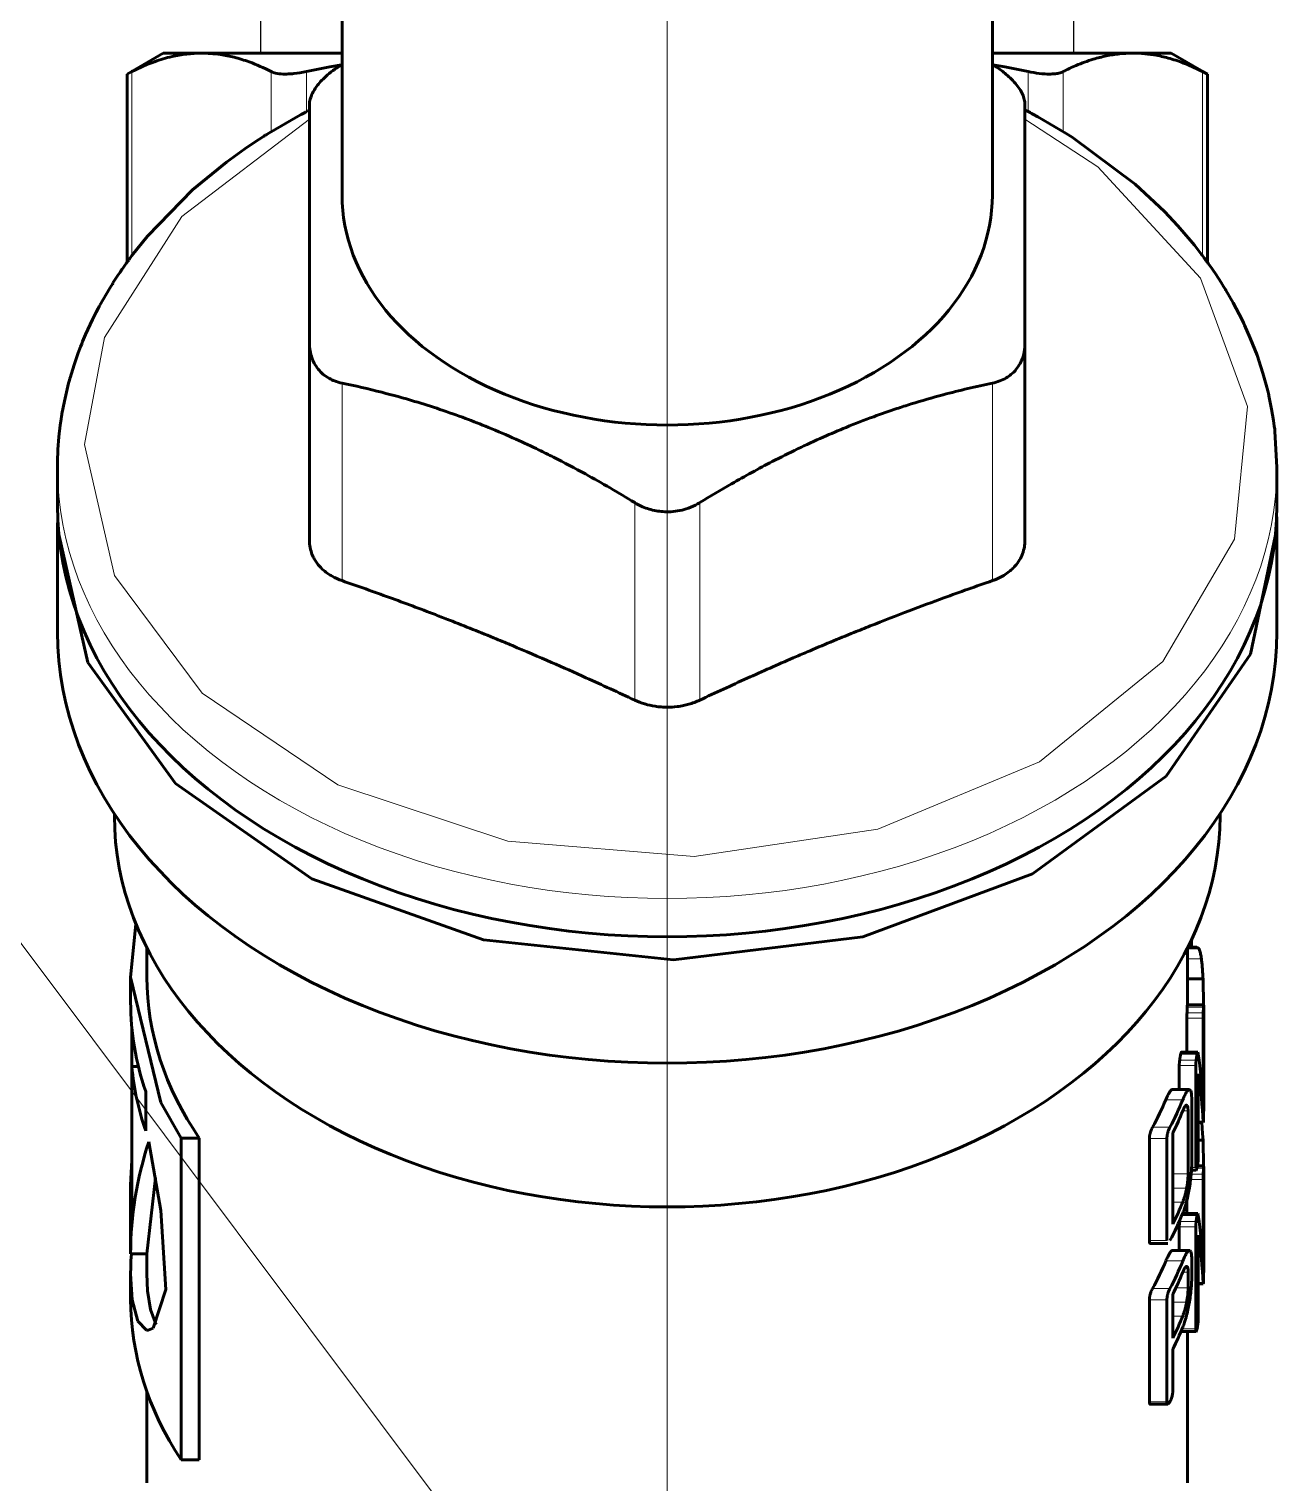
# Model space of a CAD drawing. Header units: millimetres. Extents: x -718 to 68664, y -49984 to -979.
# Drawn here: x 21124.1 to 21507.9, y -36809.4 to -36362.4 of the extents above; entities that cross this region are included whole.
import ezdxf

# ---------------------------------------------------------------- set-up
doc = ezdxf.new("R2010")
doc.units = ezdxf.units.MM
doc.linetypes.add('K5LT_BASIC', pattern=[0])
doc.linetypes.add('K5LT_THIN', pattern=[0])
doc.layers.add('Text', color=7, linetype='Continuous', lineweight=15)
doc.layers.add('ГВС (Т3)_20', color=10, linetype='Continuous', lineweight=25)
doc.layers.add('Системный слой (1)', color=7, linetype='Continuous', true_color=0xc26c6c6c)

# ---------------------------------------------------------------- blocks, each defined once
blk = doc.blocks.new('U441')
at = {"layer": 'Системный слой (1)', "color": 150, "linetype": 'K5LT_BASIC', "lineweight": 60, "true_color": 0x0080ff}
for p, q in [((446.819, 169.536), (446.808, 169.536)), ((447.094, 169.531), (446.819, 169.536)), ((447.232, 169.527), (447.094, 169.531)), ((447.301, 169.523), (447.232, 169.527)), ((447.335, 169.522), (447.301, 169.523)), ((447.352, 169.521), (447.335, 169.522)), ((447.741, 169.492), (447.352, 169.521)), ((448.107, 169.45), (447.741, 169.492)), ((448.289, 169.424), (448.107, 169.45)), ((448.381, 169.41), (448.289, 169.424)), ((448.426, 169.403), (448.381, 169.41)), ((448.449, 169.399), (448.426, 169.403)), ((448.844, 169.324), (448.449, 169.399)), ((449.214, 169.24), (448.844, 169.324)), ((449.398, 169.193), (449.214, 169.24)), ((449.489, 169.168), (449.398, 169.193)), ((449.535, 169.155), (449.489, 169.168)), ((449.558, 169.149), (449.535, 169.155)), ((449.955, 169.027), (449.558, 169.149)), ((450.327, 168.897), (449.955, 169.027)), ((450.512, 168.827), (450.327, 168.897)), ((450.604, 168.791), (450.512, 168.827)), ((450.65, 168.772), (450.604, 168.791)), ((450.673, 168.763), (450.65, 168.772)), ((450.887, 168.672), (450.673, 168.763)), ((451.351, 168.458), (450.887, 168.672)), ((451.581, 168.343), (451.351, 168.458)), ((451.695, 168.283), (451.581, 168.343)), ((451.752, 168.252), (451.695, 168.283)), ((451.78, 168.237), (451.752, 168.252)), ((451.795, 168.229), (451.78, 168.237)), ((452.142, 168.032), (451.795, 168.229)), ((452.314, 167.929), (452.142, 168.032)), ((452.4, 167.876), (452.314, 167.929)), ((452.443, 167.849), (452.4, 167.876)), ((452.464, 167.836), (452.443, 167.849)), ((452.475, 167.829), (452.464, 167.836)), ((452.69, 167.69), (452.475, 167.829)), ((452.812, 167.608), (452.69, 167.69)), ((452.822, 167.601), (452.812, 167.608)), ((452.875, 167.564), (452.822, 167.601)), ((452.899, 167.549), (452.875, 167.564)), ((452.944, 167.517), (452.899, 167.549)), ((453.029, 167.458), (452.944, 167.517)), ((453.071, 167.428), (453.029, 167.458)), ((453.092, 167.412), (453.071, 167.428)), ((453.102, 167.404), (453.092, 167.412)), ((453.108, 167.4), (453.102, 167.404)), ((453.115, 167.395), (453.108, 167.4)), ((453.146, 167.372), (453.115, 167.395)), ((453.166, 167.357), (453.146, 167.372)), ((453.18, 167.347), (453.166, 167.357)), ((453.189, 167.34), (453.18, 167.347)), ((453.206, 167.328), (453.189, 167.34)), ((453.213, 167.323), (453.206, 167.328)), ((453.228, 167.312), (453.213, 167.323)), ((453.257, 167.291), (453.228, 167.312)), ((453.315, 167.247), (453.257, 167.291)), ((453.913, 166.769), (453.315, 167.247)), ((455.334, 165.381), (453.913, 166.769)), ((456.193, 164.335), (455.334, 165.381)), ((456.597, 163.775), (456.193, 164.335)), ((456.792, 163.487), (456.597, 163.775)), ((456.888, 163.341), (456.792, 163.487)), ((456.936, 163.267), (456.888, 163.341)), ((456.984, 163.191), (456.936, 163.267)), ((456.996, 163.173), (456.984, 163.191)), ((457.004, 163.161), (456.996, 163.173)), ((457.02, 163.135), (457.004, 163.161)), ((457.027, 163.124), (457.02, 163.135)), ((457.041, 163.102), (457.027, 163.124)), ((457.069, 163.058), (457.041, 163.102)), ((457.124, 162.968), (457.069, 163.058)), ((457.38, 162.522), (457.124, 162.968)), ((457.561, 162.202), (457.38, 162.522)), ((457.653, 162.042), (457.561, 162.202)), ((457.698, 161.962), (457.653, 162.042)), ((457.721, 161.922), (457.698, 161.962)), ((457.733, 161.902), (457.721, 161.922)), ((457.738, 161.892), (457.733, 161.902)), ((457.741, 161.887), (457.738, 161.892)), ((457.743, 161.885), (457.741, 161.887)), ((457.752, 161.867), (457.743, 161.885)), ((457.759, 161.856), (457.752, 161.867)), ((457.763, 161.848), (457.759, 161.856)), ((457.765, 161.842), (457.763, 161.848)), ((457.767, 161.839), (457.765, 161.842)), ((457.768, 161.836), (457.767, 161.839)), ((457.769, 161.834), (457.768, 161.836)), ((457.77, 161.833), (457.769, 161.834)), ((457.772, 161.829), (457.77, 161.833)), ((457.775, 161.823), (457.772, 161.829)), ((457.781, 161.81), (457.775, 161.823)), ((457.795, 161.786), (457.781, 161.81)), ((457.579, 139.384), (457.668, 139.547)), ((457.668, 139.547), (457.674, 139.558)), ((457.674, 139.558), (457.687, 139.582)), ((457.687, 139.582), (457.712, 139.629)), ((457.712, 139.629), (457.744, 139.689)), ((457.744, 139.689), (457.752, 139.704)), ((457.752, 139.704), (457.756, 139.711)), ((457.756, 139.711), (457.758, 139.714)), ((457.758, 139.714), (457.76, 139.719)), ((457.76, 139.719), (457.762, 139.722)), ((457.762, 139.722), (457.764, 139.726)), ((457.764, 139.726), (457.767, 139.732)), ((457.767, 139.732), (457.772, 139.741)), ((457.772, 139.741), (457.779, 139.755)), ((457.779, 139.755), (457.79, 139.775)), ((457.79, 139.775), (457.795, 139.786)), ((457.073, 138.52), (457.579, 139.384)), ((455.513, 136.394), (456.956, 138.333)), ((456.956, 138.333), (457.073, 138.52)), ((454.67, 135.495), (455.513, 136.394)), ((454.229, 135.08), (454.67, 135.495)), ((453.778, 134.69), (454.229, 135.08)), ((453.474, 134.447), (453.633, 134.572)), ((453.633, 134.572), (453.778, 134.69)), ((452.938, 134.05), (453.079, 134.15)), ((453.079, 134.15), (453.113, 134.175)), ((453.113, 134.175), (453.119, 134.18)), ((453.119, 134.18), (453.132, 134.189)), ((453.132, 134.189), (453.157, 134.208)), ((453.157, 134.208), (453.176, 134.221)), ((453.176, 134.221), (453.198, 134.238)), ((453.198, 134.238), (453.23, 134.26)), ((453.23, 134.26), (453.252, 134.277)), ((453.252, 134.277), (453.285, 134.301)), ((453.285, 134.301), (453.335, 134.339)), ((453.335, 134.339), (453.354, 134.355)), ((453.354, 134.355), (453.394, 134.386)), ((453.394, 134.386), (453.474, 134.447)), ((452.304, 133.636), (452.367, 133.675)), ((452.367, 133.675), (452.493, 133.754)), ((452.493, 133.754), (452.743, 133.917)), ((452.743, 133.917), (452.777, 133.94)), ((452.777, 133.94), (452.844, 133.985)), ((452.844, 133.985), (452.938, 134.05)), ((451.515, 133.195), (451.866, 133.381)), ((451.866, 133.381), (452.256, 133.607)), ((452.256, 133.607), (452.272, 133.617)), ((452.272, 133.617), (452.304, 133.636)), ((450.429, 132.712), (450.783, 132.854)), ((450.783, 132.854), (451.182, 133.032)), ((451.182, 133.032), (451.204, 133.042)), ((451.204, 133.042), (451.249, 133.063)), ((451.249, 133.063), (451.338, 133.106)), ((451.338, 133.106), (451.515, 133.195)), ((449.074, 132.298), (449.164, 132.319)), ((449.164, 132.319), (449.343, 132.364)), ((449.343, 132.364), (449.699, 132.464)), ((449.699, 132.464), (450.095, 132.591)), ((450.095, 132.591), (450.117, 132.599)), ((450.117, 132.599), (450.162, 132.614)), ((450.162, 132.614), (450.251, 132.646)), ((450.251, 132.646), (450.429, 132.712)), ((446.808, 132.036), (447.913, 132.098)), ((447.913, 132.098), (447.935, 132.1)), ((447.935, 132.1), (447.979, 132.105)), ((447.979, 132.105), (448.068, 132.116)), ((448.068, 132.116), (448.246, 132.141)), ((448.246, 132.141), (448.599, 132.199)), ((448.599, 132.199), (449.007, 132.282)), ((449.007, 132.282), (449.029, 132.287)), ((449.029, 132.287), (449.074, 132.298))]:
    blk.add_line(p, q, dxfattribs=at)
blk = doc.blocks.new('U442')
at = {"layer": 'Системный слой (1)', "color": 7, "linetype": 'K5LT_THIN', "lineweight": 18}
for p, q in [((447.504, 168.709), (443.477, 167.78)), ((450.802, 168.092), (447.504, 168.709)), ((454.52, 165.712), (450.802, 168.092)), ((443.477, 167.78), (439.867, 165.089)), ((457.511, 161.786), (454.52, 165.712)), ((439.867, 165.089), (437.049, 160.915)), ((437.049, 160.915), (435.314, 155.691)), ((435.314, 155.691), (434.844, 149.958)), ((434.844, 149.958), (435.686, 144.311)), ((435.686, 144.311), (437.754, 139.336)), ((456.042, 137.539), (457.511, 139.786)), ((437.754, 139.336), (440.832, 135.547)), ((452.623, 134.389), (456.042, 137.539)), ((440.832, 135.547), (444.602, 133.338)), ((448.673, 132.938), (452.623, 134.389)), ((444.602, 133.338), (448.673, 132.938))]:
    blk.add_line(p, q, dxfattribs=at)
blk = doc.blocks.new('U451')
at = {"layer": 'Системный слой (1)', "color": 150, "linetype": 'K5LT_BASIC', "lineweight": 60, "true_color": 0x0080ff}
for p, q in [((459.05, 140.047), (459.12, 140.407)), ((459.12, 140.407), (459.184, 140.768)), ((458.976, 139.688), (459.05, 140.047))]:
    blk.add_line(p, q, dxfattribs=at)
blk = doc.blocks.new('U452')
at = {"layer": 'Системный слой (1)', "color": 150, "linetype": 'K5LT_BASIC', "lineweight": 60, "true_color": 0x0080ff}
for p, q in [((459.05, 161.524), (458.976, 161.883)), ((459.12, 161.164), (459.05, 161.524)), ((459.184, 160.803), (459.12, 161.164))]:
    blk.add_line(p, q, dxfattribs=at)
blk = doc.blocks.new('U453')
at = {"layer": 'Системный слой (1)', "color": 150, "linetype": 'K5LT_BASIC', "lineweight": 60, "true_color": 0x0080ff}
for p, q in [((415.582, 166.786), (418.386, 166.786)), ((431.133, 166.786), (432.026, 166.786))]:
    blk.add_line(p, q, dxfattribs=at)
blk = doc.blocks.new('U454')
at = {"layer": 'Системный слой (1)', "color": 150, "linetype": 'K5LT_BASIC', "lineweight": 60, "true_color": 0x0080ff}
for p, q in [((415.582, 134.786), (420.24, 134.786)), ((430.286, 134.786), (432.026, 134.786))]:
    blk.add_line(p, q, dxfattribs=at)
blk = doc.blocks.new('U455')
at = {"layer": 'Системный слой (1)', "color": 150, "linetype": 'K5LT_BASIC', "lineweight": 60, "true_color": 0x0080ff}
for p, q in [((444.927, 169.536), (440.804, 168.606)), ((445.28, 169.529), (444.927, 169.536)), ((440.804, 168.606), (437.09, 165.91)), ((437.09, 165.91), (434.153, 161.714)), ((434.153, 161.714), (432.284, 156.435)), ((432.284, 156.435), (431.669, 150.596)), ((431.669, 150.596), (432.368, 144.775)), ((432.368, 144.775), (434.312, 139.55)), ((434.312, 139.55), (437.309, 135.44)), ((437.309, 135.44), (441.06, 132.851)), ((441.06, 132.851), (444.927, 132.036)), ((444.927, 132.036), (445.28, 132.042))]:
    blk.add_line(p, q, dxfattribs=at)
blk = doc.blocks.new('U456')
at = {"layer": 'Системный слой (1)', "color": 150, "linetype": 'K5LT_BASIC', "lineweight": 60, "true_color": 0x0080ff}
for p, q in [((430.541, 134.294), (430.286, 134.291)), ((430.809, 134.3), (430.541, 134.294)), ((431.08, 134.309), (430.809, 134.3))]:
    blk.add_line(p, q, dxfattribs=at)
blk = doc.blocks.new('U457')
at = {"layer": 'Системный слой (1)', "color": 150, "linetype": 'K5LT_BASIC', "lineweight": 60, "true_color": 0x0080ff}
for p, q in [((420.249, 134.526), (420.24, 134.519)), ((420.24, 134.519), (420.24, 134.518)), ((420.24, 134.518), (420.241, 134.517)), ((420.241, 134.517), (420.242, 134.516)), ((420.277, 134.53), (420.249, 134.526)), ((420.317, 134.531), (420.277, 134.53))]:
    blk.add_line(p, q, dxfattribs=at)
blk = doc.blocks.new('U458')
at = {"layer": 'Системный слой (1)', "color": 150, "linetype": 'K5LT_BASIC', "lineweight": 60, "true_color": 0x0080ff}
for p, q in [((418.007, 135.408), (417.998, 135.393)), ((417.998, 135.393), (417.998, 135.391)), ((417.998, 135.391), (417.999, 135.388)), ((417.999, 135.388), (418, 135.386)), ((418.035, 135.416), (418.007, 135.408)), ((418.076, 135.419), (418.035, 135.416))]:
    blk.add_line(p, q, dxfattribs=at)
blk = doc.blocks.new('U459')
at = {"layer": 'Системный слой (1)', "color": 150, "linetype": 'K5LT_BASIC', "lineweight": 60, "true_color": 0x0080ff}
for p, q in [((427.365, 134.654), (427.541, 134.662)), ((427.541, 134.662), (427.649, 134.686)), ((427.649, 134.686), (427.682, 134.726)), ((427.682, 134.726), (427.682, 134.728))]:
    blk.add_line(p, q, dxfattribs=at)
blk = doc.blocks.new('U460')
at = {"layer": 'Системный слой (1)', "color": 150, "linetype": 'K5LT_BASIC', "lineweight": 60, "true_color": 0x0080ff}
for p, q in [((423.8, 134.456), (423.831, 134.459)), ((423.831, 134.459), (423.856, 134.463)), ((423.856, 134.463), (423.868, 134.468)), ((423.866, 134.471), (423.864, 134.472)), ((423.868, 134.469), (423.866, 134.471)), ((423.868, 134.468), (423.868, 134.469))]:
    blk.add_line(p, q, dxfattribs=at)
blk = doc.blocks.new('U461')
at = {"layer": 'Системный слой (1)', "color": 150, "linetype": 'K5LT_BASIC', "lineweight": 60, "true_color": 0x0080ff}
for p, q in [((427.023, 134.766), (427.122, 134.771)), ((427.122, 134.771), (427.181, 134.787)), ((427.181, 134.787), (427.199, 134.812)), ((427.199, 134.812), (427.199, 134.812))]:
    blk.add_line(p, q, dxfattribs=at)
blk = doc.blocks.new('U462')
at = {"layer": 'Системный слой (1)', "color": 150, "linetype": 'K5LT_BASIC', "lineweight": 60, "true_color": 0x0080ff}
for p, q in [((425.582, 134.294), (425.327, 134.291)), ((425.85, 134.3), (425.582, 134.294)), ((426.121, 134.309), (425.85, 134.3))]:
    blk.add_line(p, q, dxfattribs=at)
blk = doc.blocks.new('U463')
at = {"layer": 'Системный слой (1)', "color": 150, "linetype": 'K5LT_BASIC', "lineweight": 60, "true_color": 0x0080ff}
for p, q in [((426.316, 134.32), (426.121, 134.309)), ((426.498, 134.333), (426.316, 134.32)), ((426.661, 134.35), (426.498, 134.333))]:
    blk.add_line(p, q, dxfattribs=at)
blk = doc.blocks.new('U466')
at = {"layer": 'Системный слой (1)', "color": 150, "linetype": 'K5LT_BASIC', "lineweight": 60, "true_color": 0x0080ff}
for p, q in [((425.257, 134.288), (425.294, 134.288)), ((425.294, 134.288), (425.319, 134.289)), ((425.319, 134.289), (425.327, 134.289)), ((425.327, 134.289), (425.326, 134.29))]:
    blk.add_line(p, q, dxfattribs=at)
blk = doc.blocks.new('U467')
at = {"layer": 'Системный слой (1)', "color": 150, "linetype": 'K5LT_BASIC', "lineweight": 60, "true_color": 0x0080ff}
for p, q in [((422.655, 134.67), (422.698, 134.684)), ((422.698, 134.684), (422.724, 134.701)), ((422.724, 134.701), (422.732, 134.721)), ((422.732, 134.721), (422.732, 134.726))]:
    blk.add_line(p, q, dxfattribs=at)
blk = doc.blocks.new('U468')
at = {"layer": 'Системный слой (1)', "color": 150, "linetype": 'K5LT_BASIC', "lineweight": 60, "true_color": 0x0080ff}
for p, q in [((430.215, 134.288), (430.253, 134.288)), ((430.253, 134.288), (430.278, 134.289)), ((430.278, 134.289), (430.286, 134.289)), ((430.286, 134.289), (430.285, 134.29))]:
    blk.add_line(p, q, dxfattribs=at)
blk = doc.blocks.new('U469')
at = {"layer": 'Системный слой (1)', "color": 150, "linetype": 'K5LT_BASIC', "lineweight": 60, "true_color": 0x0080ff}
for p, q in [((432.041, 134.486), (432.029, 134.477)), ((432.049, 134.494), (432.041, 134.486)), ((432.051, 134.502), (432.049, 134.494))]:
    blk.add_line(p, q, dxfattribs=at)
blk = doc.blocks.new('U470')
at = {"layer": 'Системный слой (1)', "color": 150, "linetype": 'K5LT_BASIC', "lineweight": 60, "true_color": 0x0080ff}
for p, q in [((428.758, 134.456), (428.79, 134.459)), ((428.79, 134.459), (428.815, 134.463)), ((428.815, 134.463), (428.827, 134.468)), ((428.825, 134.471), (428.822, 134.472)), ((428.827, 134.469), (428.825, 134.471)), ((428.827, 134.468), (428.827, 134.469))]:
    blk.add_line(p, q, dxfattribs=at)
blk = doc.blocks.new('U471')
at = {"layer": 'Системный слой (1)', "color": 150, "linetype": 'K5LT_BASIC', "lineweight": 60, "true_color": 0x0080ff}
for p, q in [((421.214, 167.238), (420.556, 167.062)), ((422.006, 167.286), (421.214, 167.238)), ((422.204, 167.283), (422.006, 167.286)), ((422.411, 167.277), (422.204, 167.283)), ((422.625, 167.265), (422.411, 167.277)), ((420.282, 166.801), (420.275, 166.748)), ((420.275, 166.748), (420.339, 166.589)), ((420.556, 167.062), (420.282, 166.801)), ((420.339, 166.589), (421.53, 166.208)), ((421.53, 166.208), (423.956, 166.361)), ((423.956, 166.361), (426.071, 166.727))]:
    blk.add_line(p, q, dxfattribs=at)
blk = doc.blocks.new('U472')
at = {"layer": 'Системный слой (1)', "color": 150, "linetype": 'K5LT_BASIC', "lineweight": 60, "true_color": 0x0080ff}
for p, q in [((421.236, 167.286), (422.006, 167.286)), ((422.625, 167.286), (424.737, 167.286)), ((430.363, 167.286), (431.133, 167.286))]:
    blk.add_line(p, q, dxfattribs=at)
blk = doc.blocks.new('U473')
at = {"layer": 'Системный слой (1)', "color": 150, "linetype": 'K5LT_BASIC', "lineweight": 60, "true_color": 0x0080ff}
for p, q in [((431.133, 167.286), (427.274, 166.357)), ((432.765, 167.123), (431.133, 167.286)), ((427.274, 166.357), (426.185, 165.728))]:
    blk.add_line(p, q, dxfattribs=at)
blk = doc.blocks.new('U474')
at = {"layer": 'Системный слой (1)', "color": 150, "linetype": 'K5LT_BASIC', "lineweight": 60, "true_color": 0x0080ff}
for p, q in [((424.737, 167.286), (423.966, 167.25)), ((425.508, 167.25), (424.737, 167.286))]:
    blk.add_line(p, q, dxfattribs=at)
blk = doc.blocks.new('U475')
at = {"layer": 'Системный слой (1)', "color": 150, "linetype": 'K5LT_BASIC', "lineweight": 60, "true_color": 0x0080ff}
for p, q in [((421.485, 166.766), (420.916, 166.68)), ((422.006, 166.786), (421.485, 166.766)), ((420.521, 166.537), (420.448, 166.491)), ((420.916, 166.68), (420.521, 166.537))]:
    blk.add_line(p, q, dxfattribs=at)

msp = doc.modelspace()

# ---------------------------------------------------------------- linework, layer by layer
at = {"layer": 'Text'}
msp.add_line((21320.38, -35223.3), (21320.38, -38810.52), dxfattribs=at)
msp.add_lwpolyline([(21254.23, -36820.43), (20768.11, -36171.62)], dxfattribs=at)
at = {"layer": 'ГВС (Т3)_20'}
for p, q in [((21195.38, -36369.8), (21195.38, -36309.83)), ((21445.38, -36369.8), (21445.38, -36309.83))]:
    msp.add_line(p, q, dxfattribs=at)
at = {"layer": 'ГВС (Т3)_20', "lineweight": 60}
for p, q in [((21220.38, -36413.42), (21220.38, -36316.76)), ((21420.38, -36413.42), (21420.38, -36316.76)), ((21154.26, -36376.22), (21165.38, -36369.8)), ((21177.18, -36369.8), (21165.38, -36369.8)), ((21220.38, -36369.8), (21177.18, -36369.8)), ((21475.38, -36369.8), (21420.38, -36369.8)), ((21486.51, -36376.22), (21475.38, -36369.8)), ((21154.26, -36376.22), (21155.78, -36375.45)), ((21154.26, -36434.1), (21154.26, -36376.22)), ((21484.98, -36375.45), (21486.51, -36376.22)), ((21486.51, -36434.1), (21486.51, -36376.22)), ((21210.38, -36417.5), (21210.38, -36385.51)), ((21430.38, -36385.51), (21430.38, -36459)), ((21210.38, -36459), (21210.38, -36417.5)), ((21210.38, -36459), (21210.38, -36519.73)), ((21430.38, -36459), (21430.38, -36519.73)), ((21132.88, -36508.87), (21132.88, -36497.13)), ((21507.88, -36508.87), (21507.88, -36497.13)), ((21132.88, -36547.77), (21132.88, -36515.95)), ((21507.88, -36547.77), (21507.88, -36515.95)), ((21150.38, -36604.33), (21150.38, -36603.7)), ((21490.38, -36604.33), (21490.38, -36603.7)), ((21480.4, -36644.92), (21483.58, -36644.92)), ((21480.51, -36644.7), (21483.22, -36644.7)), ((21481.59, -36644.7), (21481.59, -36642.49)), ((21480.38, -36654.41), (21485.15, -36654.41)), ((21480.34, -36662.35), (21480.34, -36662.36)), ((21480.34, -36662.35), (21485.35, -36662.35)), ((21485.36, -36694.49), (21485.36, -36663.06)), ((21480.19, -36676.94), (21480.19, -36666.48)), ((21485.2, -36691.92), (21485.2, -36666.48)), ((21155.74, -36681.41), (21155.74, -36669.29)), ((21478.5, -36676.94), (21483.56, -36676.94)), ((21157.79, -36681.41), (21155.74, -36681.41)), ((21155.74, -36725.55), (21155.74, -36681.41)), ((21477.85, -36688.39), (21477.85, -36681.02)), ((21482.93, -36712.45), (21482.93, -36681.02)), ((21483.7, -36709.03), (21483.7, -36683.59)), ((21160.03, -36701.19), (21160.03, -36689.07)), ((21475.84, -36688.39), (21475.82, -36688.39)), ((21475.84, -36688.39), (21480.98, -36688.39)), ((21480.12, -36693.22), (21480.12, -36693.22)), ((21481.7, -36710.9), (21481.7, -36691.56)), ((21480.58, -36714.32), (21480.58, -36694.98)), ((21483.7, -36698.51), (21485.21, -36698.51)), ((21483.7, -36698.6), (21485.25, -36698.6)), ((21475.86, -36729.79), (21475.86, -36701.76)), ((21176.5, -36703.37), (21170.96, -36703.37)), ((21170.96, -36802.33), (21170.96, -36703.37)), ((21176.5, -36802.33), (21176.5, -36703.37)), ((21468.67, -36734.9), (21468.67, -36703.47)), ((21474.05, -36734.9), (21474.05, -36703.47)), ((21483.7, -36704), (21485.15, -36704)), ((21483.44, -36711.94), (21485.35, -36711.94)), ((21160.38, -36738.96), (21163, -36715.64)), ((21481.62, -36713.22), (21483.05, -36713.22)), ((21485.2, -36741.51), (21485.2, -36716.07)), ((21485.36, -36744.08), (21485.36, -36712.65)), ((21480.19, -36726.53), (21480.19, -36722.46)), ((21478.03, -36728.57), (21477.98, -36728.98)), ((21478.89, -36726.53), (21483.56, -36726.53)), ((21477.85, -36737.89), (21477.85, -36730.61)), ((21482.93, -36762.04), (21482.93, -36730.61)), ((21483.7, -36758.61), (21483.7, -36733.17)), ((21160.38, -36738.96), (21155.38, -36738.96)), ((21160.38, -36745.15), (21160.38, -36738.96)), ((21468.92, -36735.76), (21474.29, -36735.76)), ((21475.89, -36737.89), (21475.84, -36737.89)), ((21475.84, -36737.89), (21480.98, -36737.89)), ((21475.89, -36737.89), (21481.03, -36737.89)), ((21480.12, -36742.81), (21480.12, -36742.81)), ((21481.7, -36745.99), (21481.7, -36740.36)), ((21480.58, -36749.42), (21480.58, -36744.55)), ((21475.86, -36764.84), (21475.86, -36751.35)), ((21483.7, -36748.1), (21485.21, -36748.1)), ((21483.7, -36748.19), (21485.25, -36748.19)), ((21468.67, -36784.46), (21468.67, -36753.06)), ((21474.05, -36784.46), (21474.05, -36753.06)), ((21478.38, -36762.81), (21483.05, -36762.81)), ((21475.86, -36781.03), (21475.86, -36768.24)), ((21468.94, -36785.23), (21474.31, -36785.23)), ((21176.5, -36802.33), (21170.96, -36802.33))]:
    msp.add_line(p, q, dxfattribs=at)
at = {"layer": 'ГВС (Т3)_20', "lineweight": 18}
for p, q in [((21155.78, -36432.04), (21155.78, -36375.45)), ((21198.58, -36393.96), (21198.58, -36375.45)), ((21209.41, -36387.78), (21209.41, -36375.45)), ((21431.36, -36387.78), (21431.36, -36375.45)), ((21442.19, -36393.96), (21442.19, -36375.45)), ((21484.98, -36432.04), (21484.98, -36375.45)), ((21220.38, -36471.25), (21220.38, -36531.98)), ((21420.38, -36471.25), (21420.38, -36531.98)), ((21310.38, -36507.99), (21310.38, -36568.72)), ((21330.38, -36507.99), (21330.38, -36568.72)), ((21480.38, -36648.28), (21484.65, -36648.28)), ((21480.29, -36663.07), (21485.3, -36663.07)), ((21480.34, -36662.36), (21485.34, -36662.36)), ((21480.19, -36666.48), (21485.2, -36666.48)), ((21480.23, -36664.85), (21485.23, -36664.85)), ((21477.98, -36679.39), (21483.05, -36679.39)), ((21478.27, -36677.61), (21483.34, -36677.61)), ((21478.46, -36676.99), (21483.52, -36676.99)), ((21477.85, -36681.02), (21482.93, -36681.02)), ((21475.82, -36688.39), (21480.96, -36688.39)), ((21473.72, -36691.6), (21478.93, -36691.6)), ((21478.94, -36694.98), (21480.58, -36694.98)), ((21469.63, -36700.06), (21474.98, -36700.06)), ((21468.67, -36703.47), (21474.05, -36703.47)), ((21483.44, -36711.95), (21485.34, -36711.95)), ((21475.86, -36714.32), (21480.58, -36714.32)), ((21481.35, -36716.07), (21485.2, -36716.07)), ((21481.52, -36714.44), (21485.23, -36714.44)), ((21481.66, -36712.45), (21482.93, -36712.45)), ((21483.28, -36712.66), (21485.3, -36712.66)), ((21475.86, -36718.74), (21480.11, -36718.74)), ((21475.86, -36723.03), (21478.93, -36723.03)), ((21477.98, -36728.98), (21483.05, -36728.98)), ((21478.62, -36727.2), (21483.34, -36727.2)), ((21478.87, -36726.57), (21483.52, -36726.57)), ((21477.85, -36730.61), (21482.93, -36730.61)), ((21468.67, -36734.9), (21474.05, -36734.9)), ((21473.73, -36741.16), (21478.94, -36741.16)), ((21480.12, -36742.81), (21480.12, -36742.81)), ((21478.95, -36744.55), (21480.58, -36744.55)), ((21469.63, -36749.65), (21474.98, -36749.65)), ((21476.8, -36749.42), (21480.58, -36749.42)), ((21468.67, -36753.06), (21474.05, -36753.06)), ((21475.86, -36753.79), (21480.11, -36753.79)), ((21475.86, -36758.08), (21478.93, -36758.08)), ((21478.7, -36762.04), (21482.93, -36762.04)), ((21468.67, -36784.46), (21474.05, -36784.46))]:
    msp.add_line(p, q, dxfattribs=at)
at = {"layer": 'ГВС (Т3)_20', "lineweight": 60}
for centre, major_axis, ratio, start_param, end_param in [((21320.38, -36413.42), (-100, 0), 0.707107, 0, 3.141593), ((21320.38, -36508.87), (-187.5, 0), 0.707107, 0, 3.141593), ((21320.38, -36547.77), (-187.5, 0), 0.707107, 0, 3.141593), ((21320.38, -36604.33), (-170, 0), 0.707107, 0, 3.141593), ((21320.38, -36653.88), (-160, 0), 0.707107, 0, 0.452658), ((21320.38, -36661.58), (-165, 0), 0.707107, 0, 0.237849), ((21320.38, -36698.92), (-165, 0), 0.900046, 3.188754, 3.285475), ((21320.38, -36673.7), (-165, 0), 0.707107, 0.066134, 0.237849), ((21320.38, -36705.53), (-165, 0), 0.933996, 3.187169, 3.284472), ((21320.38, -36659.29), (160, 0), 0.707107, -0.368687, -0.289622), ((21320.38, -36659.29), (165, 0), 0.707107, -0.357006, -0.280603), ((21320.38, -36662.7), (165, 0), 0.707107, -0.341412, -0.280593), ((21320.38, -36699.3), (-165, 0), 0.105763, 3.181619, 3.187169), ((21320.38, -36695.06), (165, 0), 0.537547, -0.040026, -0.033209), ((21320.38, -36738.96), (-165, 0), 0.809289, 6.022184, 6.283185), ((21320.38, -36690.72), (165, 0), 0.707107, -0.341412, -0.280593), ((21320.38, -36694.13), (165, 0), 0.707107, -0.357006, -0.280603), ((21320.38, -36748.51), (-165, 0), 0.900046, 3.188754, 3.285475), ((21320.38, -36755.12), (-165, 0), 0.933996, 3.187169, 3.284472), ((21320.38, -36801.97), (0, 294.87), 0.559575, -1.357845, -1.354416), ((21320.38, -36708.88), (160, 0), 0.707107, -0.368654, -0.289366), ((21320.38, -36708.88), (165, 0), 0.707107, -0.356974, -0.280356), ((21320.38, -36872.3), (0, 627.64), 0.262891, -1.358993, -1.357845), ((21320.38, -36712.28), (165, 0), 0.707107, -0.341412, -0.280593), ((21320.38, -36744.64), (165, 0), 0.537547, -0.040026, -0.033209), ((21320.38, -36748.89), (-165, 0), 0.105763, 3.181619, 3.187169), ((21320.38, -36752.85), (-165, 0), 0.707107, 0, 0.437972), ((21320.38, -36725.77), (165, 0), 0.707107, -0.341412, -0.280593), ((21320.38, -36729.18), (165, 0), 0.707107, -0.341412, -0.280622)]:
    msp.add_ellipse(centre, major_axis=major_axis, ratio=ratio, start_param=start_param, end_param=end_param, dxfattribs=at)
at = {"layer": 'ГВС (Т3)_20', "lineweight": 18}
msp.add_ellipse((21320.38, -36497.13), major_axis=(-187.5, 0), ratio=0.707107, start_param=0, end_param=3.141593, dxfattribs=at)
at = {"layer": 'ГВС (Т3)_20', "lineweight": 60}
for points, knots in [([(21177.18, -36369.8), (21175.63, -36369.8), (21172.6, -36369.98), (21167.78, -36370.82), (21162.19, -36372.47), (21158.1, -36374.26), (21155.78, -36375.45)], [0, 0, 0, 0, 1.507376, 2.95229, 4.709081, 7, 7, 7, 7]), ([(21198.58, -36375.45), (21196.35, -36374.3), (21192.58, -36372.64), (21187.36, -36371.03), (21182.47, -36370.05), (21179.11, -36369.8), (21177.18, -36369.8)], [0, 0, 0, 0, 2.216479, 3.731547, 5.118838, 7, 7, 7, 7]), ([(21484.98, -36375.45), (21483.24, -36374.55), (21479.92, -36373.04), (21475.18, -36371.41), (21471.01, -36370.44), (21467.13, -36369.9), (21463.35, -36369.74), (21459.41, -36369.95), (21455.42, -36370.58), (21450.97, -36371.72), (21446.55, -36373.34), (21443.49, -36374.78), (21442.19, -36375.45)], [0, 0, 0, 0, 1.613903, 3.045205, 4.329392, 5.402052, 6.558413, 7.750938, 8.966016, 10.18259, 11.795204, 13, 13, 13, 13]), ([(21198.58, -36375.45), (21198.96, -36375.64), (21199.99, -36376.01), (21201.8, -36376.23), (21203.8, -36376.22), (21206.12, -36376.05), (21208.07, -36375.73), (21209.41, -36375.45)], [0, 0, 0, 0, 1.519826, 3.515107, 4.610993, 5.766308, 8, 8, 8, 8]), ([(21220.38, -36373.27), (21219.41, -36373.86), (21217.63, -36375.05), (21215.43, -36376.85), (21213.76, -36378.51), (21212.54, -36379.99), (21211.6, -36381.41), (21210.95, -36382.73), (21210.49, -36384.13), (21210.38, -36385.02), (21210.38, -36385.51)], [0, 0, 0, 0, 1.81654, 3.427707, 4.810681, 6.085576, 7.189807, 8.437676, 9.519756, 11, 11, 11, 11]), ([(21430.38, -36385.51), (21430.38, -36385.04), (21430.26, -36384.04), (21429.71, -36382.43), (21428.79, -36380.77), (21427.51, -36379.07), (21425.99, -36377.47), (21423.97, -36375.7), (21422.08, -36374.33), (21420.72, -36373.47), (21420.38, -36373.27)], [0, 0, 0, 0, 1.434895, 2.863926, 4.343201, 5.71714, 7.189807, 8.437676, 10.374557, 11, 11, 11, 11]), ([(21431.36, -36375.45), (21432.54, -36375.7), (21434.93, -36376.1), (21437.61, -36376.27), (21439.53, -36376.17), (21440.98, -36375.93), (21441.8, -36375.65), (21442.19, -36375.45)], [0, 0, 0, 0, 1.977799, 4.119335, 5.247895, 6.419223, 8, 8, 8, 8]), ([(21210.38, -36459), (21210.38, -36459.79), (21210.5, -36461.33), (21211.02, -36463.37), (21211.85, -36465.29), (21212.99, -36467.02), (21214.58, -36468.62), (21216.3, -36469.79), (21218.25, -36470.69), (21219.59, -36471.08), (21220.38, -36471.25)], [0, 0, 0, 0, 1.434895, 2.863926, 4.011798, 5.499942, 6.942546, 8.437676, 9.519756, 11, 11, 11, 11]), ([(21420.38, -36471.25), (21421.16, -36471.09), (21422.65, -36470.65), (21424.56, -36469.73), (21426.28, -36468.53), (21427.75, -36467.06), (21428.86, -36465.39), (21429.59, -36463.77), (21430.14, -36461.95), (21430.36, -36460.33), (21430.38, -36459.22), (21430.38, -36459)], [0, 0, 0, 0, 1.56534, 3.124283, 4.376507, 5.999936, 7.573687, 8.672553, 9.772229, 11.567628, 12, 12, 12, 12]), ([(21310.38, -36507.99), (21305.37, -36504.93), (21297.08, -36500.1), (21287.22, -36494.9), (21280.1, -36491.37), (21273.42, -36488.25), (21265.88, -36485.01), (21258.07, -36481.96), (21250.5, -36479.28), (21241.9, -36476.56), (21231.84, -36473.78), (21224.43, -36472.08), (21220.38, -36471.25)], [0, 0, 0, 0, 2.214747, 3.631286, 4.26891, 5.285845, 6.49984, 7.501497, 8.633283, 9.74993, 11.210423, 13, 13, 13, 13]), ([(21420.38, -36471.25), (21415.37, -36472.28), (21407.08, -36474.23), (21397.22, -36477.07), (21390.1, -36479.36), (21383.42, -36481.69), (21375.88, -36484.61), (21368.07, -36487.93), (21360.5, -36491.43), (21351.07, -36496.14), (21341.02, -36501.64), (21333.62, -36506.02), (21330.38, -36507.99)], [0, 0, 0, 0, 2.214747, 3.631286, 4.26891, 5.285845, 6.49984, 7.501497, 8.633283, 9.74993, 11.570229, 13, 13, 13, 13]), ([(21310.38, -36507.99), (21311.16, -36508.46), (21312.61, -36509.21), (21314.83, -36510.03), (21316.93, -36510.53), (21319.17, -36510.82), (21321.62, -36510.83), (21324.27, -36510.48), (21327.05, -36509.69), (21329.06, -36508.77), (21330.17, -36508.12), (21330.38, -36507.99)], [0, 0, 0, 0, 1.56534, 2.813924, 4.04399, 5.248016, 6.63881, 8.217898, 9.772229, 11.567628, 12, 12, 12, 12]), ([(21220.38, -36531.98), (21219.31, -36531.61), (21217.85, -36530.95), (21216.04, -36529.83), (21214.54, -36528.69), (21213.23, -36527.35), (21212.18, -36525.92), (21211.41, -36524.54), (21210.74, -36522.8), (21210.43, -36521.13), (21210.38, -36520.04), (21210.38, -36519.73)], [0, 0, 0, 0, 2.127373, 3.072888, 4.25451, 5.999858, 7.049294, 8.149716, 9.52083, 11.287824, 12, 12, 12, 12]), ([(21430.38, -36519.73), (21430.38, -36520.36), (21430.27, -36521.7), (21429.79, -36523.51), (21428.95, -36525.36), (21427.95, -36526.86), (21426.72, -36528.2), (21425.46, -36529.31), (21423.74, -36530.5), (21421.97, -36531.39), (21420.74, -36531.85), (21420.38, -36531.98)], [0, 0, 0, 0, 1.418043, 3.072888, 4.25451, 5.999858, 7.049294, 8.149716, 9.52083, 11.287824, 12, 12, 12, 12]), ([(21310.38, -36568.72), (21305.39, -36566.38), (21296.87, -36562.44), (21284.34, -36556.87), (21275.14, -36552.93), (21264.66, -36548.58), (21256.77, -36545.41), (21245.82, -36541.17), (21234.8, -36537.05), (21225.24, -36533.66), (21220.38, -36531.98)], [0, 0, 0, 0, 1.832767, 3.127875, 4.59567, 5.201352, 6.963364, 7.491672, 9.215318, 11, 11, 11, 11]), ([(21420.38, -36531.98), (21415.39, -36533.71), (21406.87, -36536.73), (21394.34, -36541.4), (21385.14, -36544.97), (21374.66, -36549.16), (21366.77, -36552.45), (21355.82, -36557.15), (21344.8, -36562.03), (21335.24, -36566.44), (21330.38, -36568.72)], [0, 0, 0, 0, 1.832767, 3.127875, 4.59567, 5.201352, 6.963364, 7.491672, 9.215318, 11, 11, 11, 11]), ([(21330.38, -36568.72), (21329.31, -36569.22), (21327.68, -36569.83), (21325.32, -36570.42), (21323.1, -36570.79), (21320.79, -36570.93), (21318.52, -36570.85), (21316.2, -36570.58), (21313.41, -36569.96), (21311.38, -36569.19), (21310.38, -36568.72)], [0, 0, 0, 0, 1.950092, 2.816814, 3.899968, 5.49987, 6.461853, 7.470573, 9.192069, 11, 11, 11, 11]), ([(21483.58, -36644.92), (21483.63, -36644.92), (21483.7, -36644.94), (21483.84, -36645.06), (21484, -36645.31), (21484.17, -36645.78), (21484.3, -36646.26), (21484.46, -36646.98), (21484.58, -36647.72), (21484.65, -36648.28)], [0, 0, 0, 0, 1.306012, 1.950591, 4.069714, 5.5611, 6.483723, 7.614265, 10, 10, 10, 10]), ([(21484.65, -36648.28), (21484.68, -36648.48), (21484.73, -36648.89), (21484.81, -36649.62), (21484.89, -36650.41), (21485, -36651.71), (21485.08, -36653.02), (21485.13, -36654.1), (21485.15, -36654.41)], [0, 0, 0, 0, 1.102324, 2.115644, 3.675314, 4.771612, 7.795881, 9, 9, 9, 9]), ([(21480.29, -36663.07), (21480.29, -36663.16), (21480.28, -36663.36), (21480.27, -36663.69), (21480.25, -36664.03), (21480.24, -36664.4), (21480.23, -36664.68), (21480.23, -36664.85)], [0, 0, 0, 0, 1.425267, 3.306684, 4.629624, 5.844615, 8, 8, 8, 8]), ([(21480.34, -36662.36), (21480.34, -36662.38), (21480.33, -36662.44), (21480.32, -36662.56), (21480.31, -36662.73), (21480.3, -36662.91), (21480.29, -36663.07)], [0, 0, 0, 0, 2.348147, 3.403963, 4.330186, 7, 7, 7, 7]), ([(21485.3, -36663.07), (21485.29, -36663.18), (21485.28, -36663.41), (21485.26, -36663.84), (21485.25, -36664.33), (21485.24, -36664.69), (21485.23, -36664.85)], [0, 0, 0, 0, 1.60811, 3.222638, 5.196053, 7, 7, 7, 7]), ([(21485.34, -36662.36), (21485.34, -36662.38), (21485.33, -36662.44), (21485.32, -36662.56), (21485.31, -36662.73), (21485.3, -36662.91), (21485.3, -36663.07)], [0, 0, 0, 0, 2.348206, 3.404036, 4.33026, 7, 7, 7, 7]), ([(21480.23, -36664.85), (21480.22, -36664.99), (21480.22, -36665.2), (21480.21, -36665.5), (21480.2, -36665.94), (21480.19, -36666.28), (21480.19, -36666.48)], [0, 0, 0, 0, 1.645721, 2.474942, 3.596184, 7, 7, 7, 7]), ([(21485.23, -36664.85), (21485.23, -36664.99), (21485.22, -36665.2), (21485.21, -36665.5), (21485.21, -36665.94), (21485.2, -36666.28), (21485.2, -36666.48)], [0, 0, 0, 0, 1.645656, 2.47484, 3.596092, 7, 7, 7, 7]), ([(21477.98, -36679.39), (21477.96, -36679.53), (21477.93, -36679.82), (21477.89, -36680.24), (21477.86, -36680.66), (21477.85, -36680.91), (21477.85, -36681.02)], [0, 0, 0, 0, 1.667877, 3.371513, 5.150627, 7, 7, 7, 7]), ([(21478.27, -36677.61), (21478.25, -36677.69), (21478.21, -36677.89), (21478.15, -36678.21), (21478.09, -36678.54), (21478.04, -36678.92), (21478, -36679.2), (21477.98, -36679.39)], [0, 0, 0, 0, 1.414622, 3.277139, 4.554071, 5.728808, 8, 8, 8, 8]), ([(21478.46, -36676.99), (21478.43, -36677.06), (21478.37, -36677.23), (21478.3, -36677.48), (21478.27, -36677.61)], [0, 0, 0, 0, 2.769085, 5, 5, 5, 5]), ([(21483.05, -36679.39), (21483.04, -36679.53), (21483.01, -36679.82), (21482.97, -36680.24), (21482.94, -36680.66), (21482.93, -36680.91), (21482.93, -36681.02)], [0, 0, 0, 0, 1.667449, 3.37061, 5.149859, 7, 7, 7, 7]), ([(21483.34, -36677.61), (21483.31, -36677.71), (21483.27, -36677.94), (21483.19, -36678.36), (21483.12, -36678.86), (21483.07, -36679.22), (21483.05, -36679.39)], [0, 0, 0, 0, 1.584031, 3.177368, 5.13887, 7, 7, 7, 7]), ([(21483.52, -36676.99), (21483.49, -36677.06), (21483.43, -36677.23), (21483.37, -36677.48), (21483.34, -36677.61)], [0, 0, 0, 0, 2.770465, 5, 5, 5, 5]), ([(21475.82, -36688.39), (21475.71, -36688.39), (21475.53, -36688.47), (21475.22, -36688.76), (21474.96, -36689.12), (21474.6, -36689.7), (21474.2, -36690.49), (21473.86, -36691.26), (21473.72, -36691.6)], [0, 0, 0, 0, 1.882419, 3.073598, 4.404999, 5.340089, 7.484696, 9, 9, 9, 9]), ([(21480.96, -36688.39), (21480.87, -36688.39), (21480.7, -36688.46), (21480.43, -36688.71), (21480.16, -36689.06), (21479.78, -36689.7), (21479.37, -36690.55), (21479.05, -36691.31), (21478.93, -36691.6)], [0, 0, 0, 0, 1.709019, 2.849508, 4.159834, 5.405231, 7.699323, 9, 9, 9, 9]), ([(21480.12, -36693.22), (21480.05, -36693.22), (21479.93, -36693.26), (21479.74, -36693.45), (21479.57, -36693.69), (21479.35, -36694.06), (21479.15, -36694.49), (21478.99, -36694.86), (21478.93, -36695.01)], [0, 0, 0, 0, 2.058978, 3.234198, 4.821038, 5.966388, 7.827203, 9, 9, 9, 9]), ([(21485.29, -36698), (21485.3, -36697.87), (21485.31, -36697.59), (21485.32, -36697.18), (21485.33, -36696.72), (21485.34, -36696.42), (21485.34, -36696.21)], [0, 0, 0, 0, 1.931468, 3.789748, 4.835995, 7, 7, 7, 7]), ([(21485.34, -36696.21), (21485.35, -36696.04), (21485.35, -36695.78), (21485.35, -36695.43), (21485.35, -36695.18), (21485.36, -36694.95), (21485.36, -36694.72), (21485.36, -36694.57), (21485.36, -36694.49)], [0, 0, 0, 0, 2.566611, 3.7714, 5.150418, 6.365686, 7.416935, 9, 9, 9, 9]), ([(21469.63, -36700.06), (21469.54, -36700.23), (21469.39, -36700.53), (21469.22, -36700.92), (21469.11, -36701.19), (21469.01, -36701.45), (21468.93, -36701.74), (21468.85, -36702.04), (21468.78, -36702.32), (21468.73, -36702.61), (21468.68, -36703.02), (21468.67, -36703.29), (21468.67, -36703.47)], [0, 0, 0, 0, 2.50513, 3.982107, 4.616518, 5.503994, 6.724663, 7.479575, 8.494509, 9.538642, 10.536997, 13, 13, 13, 13]), ([(21474.98, -36700.06), (21474.88, -36700.25), (21474.71, -36700.6), (21474.52, -36701.05), (21474.39, -36701.42), (21474.29, -36701.77), (21474.19, -36702.17), (21474.13, -36702.52), (21474.07, -36702.97), (21474.05, -36703.27), (21474.05, -36703.47)], [0, 0, 0, 0, 2.374149, 3.900524, 4.382615, 5.680998, 6.851927, 7.775328, 8.69895, 11, 11, 11, 11]), ([(21480.97, -36718.64), (21481.1, -36717.87), (21481.26, -36716.81), (21481.41, -36715.51), (21481.51, -36714.62), (21481.59, -36713.71), (21481.64, -36712.82), (21481.69, -36711.87), (21481.7, -36711.25), (21481.7, -36710.9)], [0, 0, 0, 0, 2.726747, 3.68454, 4.687252, 5.973039, 7.160919, 8.251427, 10, 10, 10, 10]), ([(21483.34, -36712.45), (21483.37, -36712.31), (21483.43, -36712.01), (21483.52, -36711.44), (21483.58, -36711.01), (21483.61, -36710.75)], [0, 0, 0, 0, 1.91405, 3.58113, 6, 6, 6, 6]), ([(21483.61, -36710.75), (21483.63, -36710.53), (21483.66, -36710.2), (21483.68, -36709.8), (21483.7, -36709.43), (21483.7, -36709.18), (21483.7, -36709.03)], [0, 0, 0, 0, 2.380508, 3.521258, 4.647217, 7, 7, 7, 7]), ([(21485.34, -36711.95), (21485.34, -36711.97), (21485.33, -36712.02), (21485.32, -36712.15), (21485.31, -36712.32), (21485.3, -36712.5), (21485.3, -36712.66)], [0, 0, 0, 0, 2.348206, 3.404036, 4.33026, 7, 7, 7, 7]), ([(21480.11, -36718.74), (21480.2, -36718.28), (21480.33, -36717.49), (21480.46, -36716.44), (21480.53, -36715.62), (21480.57, -36714.92), (21480.58, -36714.51), (21480.58, -36714.32)], [0, 0, 0, 0, 2.284401, 3.867846, 5.316471, 6.72038, 8, 8, 8, 8]), ([(21483.08, -36713.21), (21483.11, -36713.15), (21483.15, -36713.05), (21483.2, -36712.91), (21483.24, -36712.81), (21483.27, -36712.7), (21483.3, -36712.59), (21483.32, -36712.51), (21483.34, -36712.45)], [0, 0, 0, 0, 2.934956, 4.254231, 5.629439, 6.780496, 7.706898, 9, 9, 9, 9]), ([(21485.23, -36714.44), (21485.23, -36714.58), (21485.22, -36714.79), (21485.21, -36715.09), (21485.21, -36715.53), (21485.2, -36715.86), (21485.2, -36716.07)], [0, 0, 0, 0, 1.645656, 2.47484, 3.596092, 7, 7, 7, 7]), ([(21485.3, -36712.66), (21485.29, -36712.77), (21485.28, -36713), (21485.26, -36713.43), (21485.25, -36713.92), (21485.24, -36714.27), (21485.23, -36714.44)], [0, 0, 0, 0, 1.60811, 3.222638, 5.196053, 7, 7, 7, 7]), ([(21478.93, -36726.44), (21479.12, -36725.98), (21479.43, -36725.13), (21479.82, -36723.88), (21480.21, -36722.44), (21480.6, -36720.73), (21480.86, -36719.31), (21480.97, -36718.64)], [0, 0, 0, 0, 1.797223, 3.126244, 4.112785, 6.182015, 8, 8, 8, 8]), ([(21478.93, -36723.03), (21479.04, -36722.76), (21479.25, -36722.19), (21479.55, -36721.21), (21479.85, -36720.06), (21480.02, -36719.21), (21480.11, -36718.74)], [0, 0, 0, 0, 1.696444, 3.284596, 4.948218, 7, 7, 7, 7]), ([(21477.98, -36728.98), (21477.96, -36729.12), (21477.93, -36729.4), (21477.89, -36729.83), (21477.86, -36730.25), (21477.85, -36730.49), (21477.85, -36730.61)], [0, 0, 0, 0, 1.667877, 3.371513, 5.150627, 7, 7, 7, 7]), ([(21483.05, -36728.98), (21483.04, -36729.12), (21483.01, -36729.4), (21482.97, -36729.83), (21482.94, -36730.25), (21482.93, -36730.49), (21482.93, -36730.61)], [0, 0, 0, 0, 1.667449, 3.37061, 5.149859, 7, 7, 7, 7]), ([(21483.34, -36727.2), (21483.31, -36727.3), (21483.27, -36727.53), (21483.19, -36727.95), (21483.12, -36728.44), (21483.07, -36728.8), (21483.05, -36728.98)], [0, 0, 0, 0, 1.584031, 3.177368, 5.13887, 7, 7, 7, 7]), ([(21483.52, -36726.57), (21483.49, -36726.65), (21483.43, -36726.82), (21483.37, -36727.07), (21483.34, -36727.2)], [0, 0, 0, 0, 2.770465, 5, 5, 5, 5]), ([(21468.67, -36734.9), (21468.67, -36735.07), (21468.68, -36735.31), (21468.73, -36735.56), (21468.79, -36735.69), (21468.85, -36735.75), (21468.9, -36735.76), (21468.92, -36735.76)], [0, 0, 0, 0, 2.902117, 4.482637, 5.94591, 7.116999, 8, 8, 8, 8]), ([(21475.84, -36737.89), (21475.76, -36737.9), (21475.61, -36737.95), (21475.39, -36738.14), (21475.18, -36738.37), (21474.96, -36738.68), (21474.67, -36739.15), (21474.27, -36739.93), (21473.92, -36740.71), (21473.73, -36741.16)], [0, 0, 0, 0, 1.605812, 2.647081, 3.791531, 4.786084, 5.801175, 7.76161, 10, 10, 10, 10]), ([(21480.98, -36737.89), (21480.89, -36737.9), (21480.72, -36737.98), (21480.44, -36738.25), (21480.17, -36738.61), (21479.79, -36739.25), (21479.38, -36740.1), (21479.06, -36740.88), (21478.94, -36741.16)], [0, 0, 0, 0, 1.721002, 2.869766, 4.18952, 5.376728, 7.727327, 9, 9, 9, 9]), ([(21480.12, -36742.81), (21480.05, -36742.81), (21479.93, -36742.85), (21479.74, -36743.04), (21479.57, -36743.28), (21479.35, -36743.65), (21479.15, -36744.08), (21478.99, -36744.45), (21478.93, -36744.59)], [0, 0, 0, 0, 2.058003, 3.232426, 4.817976, 5.962627, 7.823946, 9, 9, 9, 9]), ([(21480.58, -36744.55), (21480.58, -36744.37), (21480.57, -36743.98), (21480.53, -36743.56), (21480.48, -36743.27), (21480.42, -36743.07), (21480.31, -36742.86), (21480.2, -36742.81), (21480.12, -36742.81)], [0, 0, 0, 0, 1.448699, 3.277377, 4.287565, 5.175825, 6.607967, 9, 9, 9, 9]), ([(21480.98, -36753.7), (21481.1, -36752.94), (21481.26, -36751.9), (21481.41, -36750.61), (21481.5, -36749.73), (21481.58, -36748.82), (21481.64, -36747.93), (21481.69, -36746.97), (21481.7, -36746.35), (21481.7, -36745.99)], [0, 0, 0, 0, 2.698112, 3.648037, 4.644675, 5.926999, 7.116073, 8.212402, 10, 10, 10, 10]), ([(21485.29, -36747.59), (21485.3, -36747.46), (21485.31, -36747.18), (21485.32, -36746.77), (21485.33, -36746.31), (21485.34, -36746.01), (21485.34, -36745.8)], [0, 0, 0, 0, 1.931468, 3.789748, 4.835995, 7, 7, 7, 7]), ([(21485.34, -36745.8), (21485.35, -36745.63), (21485.35, -36745.37), (21485.35, -36745.02), (21485.35, -36744.77), (21485.36, -36744.54), (21485.36, -36744.3), (21485.36, -36744.16), (21485.36, -36744.08)], [0, 0, 0, 0, 2.566611, 3.7714, 5.150418, 6.365686, 7.416935, 9, 9, 9, 9]), ([(21469.63, -36749.65), (21469.54, -36749.82), (21469.39, -36750.12), (21469.22, -36750.51), (21469.11, -36750.78), (21469.02, -36751.04), (21468.93, -36751.32), (21468.85, -36751.63), (21468.78, -36751.91), (21468.73, -36752.2), (21468.68, -36752.6), (21468.67, -36752.88), (21468.67, -36753.06)], [0, 0, 0, 0, 2.505505, 3.98421, 4.619629, 5.508347, 6.733431, 7.485229, 8.499862, 9.543165, 10.540464, 13, 13, 13, 13]), ([(21474.98, -36749.65), (21474.88, -36749.84), (21474.71, -36750.19), (21474.53, -36750.64), (21474.39, -36751.01), (21474.29, -36751.35), (21474.19, -36751.76), (21474.13, -36752.11), (21474.07, -36752.56), (21474.05, -36752.86), (21474.05, -36753.06)], [0, 0, 0, 0, 2.376461, 3.904179, 4.386572, 5.68842, 6.856194, 7.77911, 8.701963, 11, 11, 11, 11]), ([(21480.11, -36753.79), (21480.19, -36753.38), (21480.28, -36752.81), (21480.38, -36752.11), (21480.44, -36751.63), (21480.5, -36751.13), (21480.54, -36750.52), (21480.57, -36749.95), (21480.58, -36749.57), (21480.58, -36749.42)], [0, 0, 0, 0, 2.57644, 3.484617, 4.438601, 5.668215, 6.832704, 8.679173, 10, 10, 10, 10]), ([(21478.93, -36761.49), (21479.12, -36761.03), (21479.44, -36760.17), (21479.83, -36758.9), (21480.22, -36757.46), (21480.61, -36755.76), (21480.87, -36754.35), (21480.98, -36753.7)], [0, 0, 0, 0, 1.821298, 3.163787, 4.156698, 6.226465, 8, 8, 8, 8]), ([(21478.93, -36758.08), (21479.04, -36757.81), (21479.25, -36757.24), (21479.55, -36756.27), (21479.85, -36755.12), (21480.02, -36754.26), (21480.11, -36753.79)], [0, 0, 0, 0, 1.693814, 3.279889, 4.942982, 7, 7, 7, 7]), ([(21483.34, -36762.04), (21483.37, -36761.9), (21483.43, -36761.6), (21483.52, -36761.03), (21483.58, -36760.59), (21483.61, -36760.34)], [0, 0, 0, 0, 1.91405, 3.58113, 6, 6, 6, 6]), ([(21483.61, -36760.34), (21483.63, -36760.12), (21483.66, -36759.79), (21483.68, -36759.39), (21483.7, -36759.02), (21483.7, -36758.77), (21483.7, -36758.61)], [0, 0, 0, 0, 2.380508, 3.521258, 4.647217, 7, 7, 7, 7]), ([(21483.08, -36762.8), (21483.11, -36762.73), (21483.15, -36762.64), (21483.2, -36762.5), (21483.24, -36762.4), (21483.27, -36762.29), (21483.3, -36762.18), (21483.32, -36762.1), (21483.34, -36762.04)], [0, 0, 0, 0, 2.934956, 4.254231, 5.629439, 6.780496, 7.706898, 9, 9, 9, 9]), ([(21474.98, -36784.46), (21475.05, -36784.31), (21475.17, -36784.07), (21475.33, -36783.68), (21475.48, -36783.27), (21475.57, -36782.94), (21475.63, -36782.75)], [0, 0, 0, 0, 2.241155, 3.448508, 4.97214, 7, 7, 7, 7]), ([(21475.63, -36782.75), (21475.67, -36782.58), (21475.73, -36782.33), (21475.79, -36781.94), (21475.85, -36781.51), (21475.86, -36781.2), (21475.86, -36781.03)], [0, 0, 0, 0, 1.892372, 2.762454, 4.420456, 7, 7, 7, 7]), ([(21468.67, -36784.46), (21468.67, -36784.56), (21468.68, -36784.72), (21468.71, -36784.93), (21468.75, -36785.08), (21468.82, -36785.2), (21468.89, -36785.23), (21468.94, -36785.23)], [0, 0, 0, 0, 1.772072, 3.031257, 4.551486, 5.924326, 8, 8, 8, 8]), ([(21474.38, -36785.21), (21474.45, -36785.15), (21474.56, -36785.03), (21474.71, -36784.86), (21474.81, -36784.72), (21474.89, -36784.6), (21474.95, -36784.52), (21474.98, -36784.46)], [0, 0, 0, 0, 2.615273, 4.778094, 5.923766, 6.796994, 8, 8, 8, 8])]:
    msp.add_open_spline(points, degree=3, knots=knots, dxfattribs=at)
msp.add_open_spline([(21478.5, -36676.94), (21478.49, -36676.94), (21478.48, -36676.95), (21478.46, -36676.99)], degree=3, dxfattribs=at)

# ---------------------------------------------------------------- block references
at = {"layer": 'ГВС (Т3)_20', "xscale": 10, "yscale": 10, "zscale": 10, "rotation": 90}
for name in ['U452', 'U451', 'U441', 'U442', 'U455', 'U473', 'U453', 'U454', 'U469', 'U472', 'U456', 'U468', 'U470', 'U459', 'U461', 'U463', 'U471', 'U462', 'U474', 'U466', 'U460', 'U467', 'U475', 'U457', 'U458']:
    msp.add_blockref(name, (22828.24, -40965.21), dxfattribs=at)

doc.saveas('drawing.dxf')
